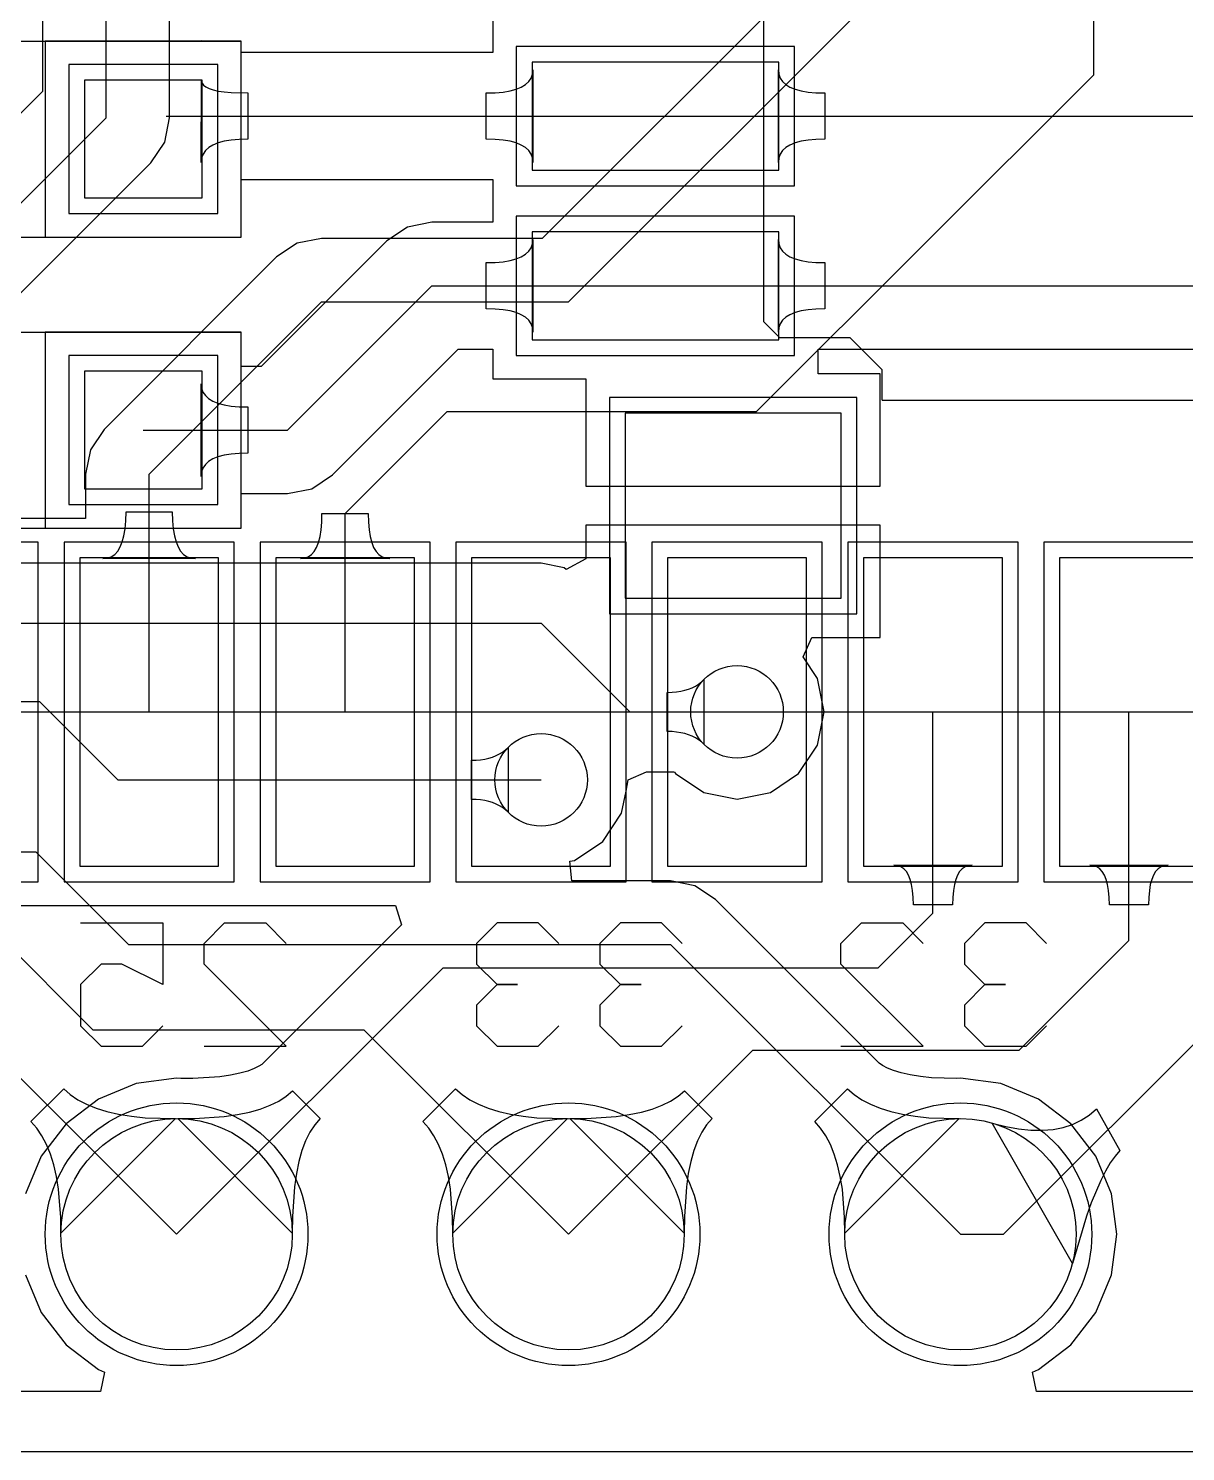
# Model space of a CAD drawing. Header units: millimetres. Extents: x 54.7 to 132.3, y 69.9 to 97.5.
# Drawn here: x 107.42 to 114.92, y 69.91 to 79.14 of the extents above; entities that cross this region are included whole.
import ezdxf

# ---------------------------------------------------------------- set-up
doc = ezdxf.new("R2010")
doc.units = ezdxf.units.MM
for name, color, linetype in [('BottomLayer', 5, 'Continuous'), ('BottomOverlay', 54, 'Continuous'), ('BottomPaste', 16, 'Continuous'), ('BottomSolder', 6, 'Continuous'), ('KeepOutLayer', 6, 'Continuous'), ('MultiLayer', 9, 'Continuous'), ('TopLayer', 1, 'Continuous'), ('TopOverlay', 2, 'Continuous'), ('TopPaste', 8, 'Continuous'), ('TopSolder', 216, 'Continuous')]:
    doc.layers.add(name, color=color, linetype=linetype)

# ---------------------------------------------------------------- blocks, each defined once
blk = doc.blocks.new('ESP32_WROVER_B_3')
at = {"layer": 'BottomLayer'}
for p, q in [((-1, -5.9), (-1, -6.8)), ((1, -5.9), (-1, -5.9)), ((1, -6.8), (1, -5.9)), ((-1, -6.8), (1, -6.8)), ((-1, -7.17), (-1, -8.07)), ((1, -7.17), (-1, -7.17)), ((1, -8.07), (1, -7.17)), ((-1, -8.07), (1, -8.07)), ((-1, -8.44), (-1, -9.34)), ((1, -8.44), (-1, -8.44)), ((1, -9.34), (1, -8.44)), ((-1, -9.34), (1, -9.34)), ((-1, -9.71), (-1, -10.61)), ((1, -9.71), (-1, -9.71)), ((1, -10.61), (1, -9.71)), ((-1, -10.61), (1, -10.61)), ((-1, -10.98), (-1, -11.88)), ((1, -10.98), (-1, -10.98)), ((1, -11.88), (1, -10.98)), ((-1, -11.88), (1, -11.88)), ((-1, -12.25), (-1, -13.15)), ((1, -12.25), (-1, -12.25)), ((1, -13.15), (1, -12.25))]:
    blk.add_line(p, q, dxfattribs=at)
at = {"layer": 'BottomOverlay'}
blk.add_line((0, 1.1), (0, -30.35), dxfattribs=at)
at = {"layer": 'BottomPaste'}
for p, q in [((-1, -5.9), (-1, -6.8)), ((1, -5.9), (-1, -5.9)), ((1, -6.8), (1, -5.9)), ((-1, -6.8), (1, -6.8)), ((-1, -7.17), (-1, -8.07)), ((1, -7.17), (-1, -7.17)), ((1, -8.07), (1, -7.17)), ((-1, -8.07), (1, -8.07)), ((-1, -8.44), (-1, -9.34)), ((1, -8.44), (-1, -8.44)), ((1, -9.34), (1, -8.44)), ((-1, -9.34), (1, -9.34)), ((-1, -9.71), (-1, -10.61)), ((1, -9.71), (-1, -9.71)), ((1, -10.61), (1, -9.71)), ((-1, -10.61), (1, -10.61)), ((-1, -10.98), (-1, -11.88)), ((1, -10.98), (-1, -10.98)), ((1, -11.88), (1, -10.98)), ((-1, -11.88), (1, -11.88)), ((-1, -12.25), (-1, -13.15)), ((1, -12.25), (-1, -12.25)), ((1, -13.15), (1, -12.25))]:
    blk.add_line(p, q, dxfattribs=at)
at = {"layer": 'BottomSolder'}
for p, q in [((-1.1016, -4.5284), (-1.1016, -5.6316)), ((1.1016, -5.6316), (1.1016, -4.5284)), ((-1.1016, -5.6316), (1.1016, -5.6316)), ((-1.1016, -5.7984), (-1.1016, -6.9016)), ((1.1016, -5.7984), (-1.1016, -5.7984)), ((1.1016, -6.9016), (1.1016, -5.7984)), ((-1.1016, -6.9016), (1.1016, -6.9016)), ((-1.1016, -7.0684), (-1.1016, -8.1716)), ((1.1016, -7.0684), (-1.1016, -7.0684)), ((1.1016, -8.1716), (1.1016, -7.0684)), ((-1.1016, -8.1716), (1.1016, -8.1716)), ((-1.1016, -8.3384), (-1.1016, -9.4416)), ((1.1016, -8.3384), (-1.1016, -8.3384)), ((1.1016, -9.4416), (1.1016, -8.3384)), ((-1.1016, -9.4416), (1.1016, -9.4416)), ((-1.1016, -9.6084), (-1.1016, -10.7116)), ((1.1016, -9.6084), (-1.1016, -9.6084)), ((1.1016, -10.7116), (1.1016, -9.6084)), ((-1.1016, -10.7116), (1.1016, -10.7116)), ((-1.1016, -10.8784), (-1.1016, -11.9816)), ((1.1016, -10.8784), (-1.1016, -10.8784)), ((1.1016, -11.9816), (1.1016, -10.8784)), ((-1.1016, -11.9816), (1.1016, -11.9816)), ((-1.1016, -12.1484), (-1.1016, -13.2516)), ((1.1016, -12.1484), (-1.1016, -12.1484)), ((1.1016, -13.2516), (1.1016, -12.1484))]:
    blk.add_line(p, q, dxfattribs=at)
blk = doc.blocks.new('TFC____8')
at = {"layer": 'TopLayer'}
for p, q in [((-5.2406, -5.608), (-6.8406, -5.608)), ((-6.8406, -5.608), (-6.8406, -6.308)), ((-5.2406, -6.308), (-5.2406, -5.608)), ((-6.8406, -6.308), (-5.2406, -6.308)), ((-5.2406, -6.708), (-6.8406, -6.708)), ((-6.8406, -6.708), (-6.8406, -7.408)), ((-5.2406, -7.408), (-5.2406, -6.708)), ((-6.8406, -7.408), (-5.2406, -7.408)), ((-4.8372, -7.8836), (-6.2372, -7.8836)), ((-6.2372, -7.8836), (-6.2372, -9.0836)), ((-4.8372, -9.0836), (-4.8372, -7.8836)), ((-6.2372, -9.0836), (-4.8372, -9.0836))]:
    blk.add_line(p, q, dxfattribs=at)
at = {"layer": 'TopOverlay'}
for p, q in [((-5.3386, -7.2928), (-5.3386, 5.4072)), ((-5.3386, -7.2928), (-5.237, -7.3944)), ((-5.237, -7.3944), (-4.7798, -7.3944)), ((-4.7798, -7.3944), (-4.572, -7.6022)), ((-4.572, -7.8008), (-4.572, -7.6022)), ((-4.572, -7.8008), (7.3106, -7.8008))]:
    blk.add_line(p, q, dxfattribs=at)
at = {"layer": 'TopPaste'}
for p, q in [((-5.2406, -5.608), (-6.8406, -5.608)), ((-6.8406, -5.608), (-6.8406, -6.308)), ((-5.2406, -6.308), (-5.2406, -5.608)), ((-6.8406, -6.308), (-5.2406, -6.308)), ((-5.2406, -6.708), (-6.8406, -6.708)), ((-6.8406, -6.708), (-6.8406, -7.408)), ((-5.2406, -7.408), (-5.2406, -6.708)), ((-6.8406, -7.408), (-5.2406, -7.408)), ((-4.8372, -7.8836), (-6.2372, -7.8836)), ((-6.2372, -7.8836), (-6.2372, -9.0836)), ((-4.8372, -9.0836), (-4.8372, -7.8836)), ((-6.2372, -9.0836), (-4.8372, -9.0836))]:
    blk.add_line(p, q, dxfattribs=at)
at = {"layer": 'TopSolder'}
for p, q in [((-5.139, -5.5064), (-6.9422, -5.5064)), ((-6.9422, -5.5064), (-6.9422, -6.4096)), ((-5.139, -6.4096), (-5.139, -5.5064)), ((-6.9422, -6.4096), (-5.139, -6.4096)), ((-5.139, -6.6064), (-6.9422, -6.6064)), ((-6.9422, -6.6064), (-6.9422, -7.5096)), ((-5.139, -7.5096), (-5.139, -6.6064)), ((-6.9422, -7.5096), (-5.139, -7.5096)), ((-4.7356, -7.782), (-6.3388, -7.782)), ((-6.3388, -7.782), (-6.3388, -9.1852)), ((-4.7356, -9.1852), (-4.7356, -7.782)), ((-6.3388, -9.1852), (-4.7356, -9.1852))]:
    blk.add_line(p, q, dxfattribs=at)
blk = doc.blocks.new('R0603_24')
at = {"layer": 'TopLayer'}
for p, q in [((-1.0795, 0.381), (-1.0795, -0.381)), ((-0.3175, 0.381), (-1.0795, 0.381)), ((-0.3175, -0.381), (-0.3175, 0.381)), ((0.3175, 0.381), (0.3175, -0.381)), ((1.0795, 0.381), (0.3175, 0.381)), ((1.0795, -0.381), (1.0795, 0.381)), ((-1.0795, -0.381), (-0.3175, -0.381)), ((0.3175, -0.381), (1.0795, -0.381))]:
    blk.add_line(p, q, dxfattribs=at)
at = {"layer": 'TopOverlay'}
for p, q in [((-1.3335, 0.635), (-1.3335, -0.635)), ((1.3335, 0.635), (-1.3335, 0.635)), ((1.3335, 0.635), (1.3335, -0.635)), ((1.3335, -0.635), (-1.3335, -0.635))]:
    blk.add_line(p, q, dxfattribs=at)
at = {"layer": 'TopPaste'}
for p, q in [((-1.0795, 0.381), (-1.0795, -0.381)), ((-0.3175, 0.381), (-1.0795, 0.381)), ((-0.3175, -0.381), (-0.3175, 0.381)), ((0.3175, 0.381), (0.3175, -0.381)), ((1.0795, 0.381), (0.3175, 0.381)), ((1.0795, -0.381), (1.0795, 0.381)), ((-1.0795, -0.381), (-0.3175, -0.381)), ((0.3175, -0.381), (1.0795, -0.381))]:
    blk.add_line(p, q, dxfattribs=at)
at = {"layer": 'TopSolder'}
for p, q in [((-1.1811, 0.4826), (-1.1811, -0.4826)), ((-0.2159, 0.4826), (-1.1811, 0.4826)), ((-0.2159, -0.4826), (-0.2159, 0.4826)), ((0.2159, 0.4826), (0.2159, -0.4826)), ((1.1811, 0.4826), (0.2159, 0.4826)), ((1.1811, -0.4826), (1.1811, 0.4826)), ((-1.1811, -0.4826), (-0.2159, -0.4826)), ((0.2159, -0.4826), (1.1811, -0.4826))]:
    blk.add_line(p, q, dxfattribs=at)
blk = doc.blocks.new('R0603_25')
at = {"layer": 'TopLayer'}
for p, q in [((-1.0795, 0.381), (-1.0795, -0.381)), ((-0.3175, 0.381), (-1.0795, 0.381)), ((-0.3175, -0.381), (-0.3175, 0.381)), ((0.3175, 0.381), (0.3175, -0.381)), ((1.0795, 0.381), (0.3175, 0.381)), ((1.0795, -0.381), (1.0795, 0.381)), ((-1.0795, -0.381), (-0.3175, -0.381)), ((0.3175, -0.381), (1.0795, -0.381))]:
    blk.add_line(p, q, dxfattribs=at)
at = {"layer": 'TopOverlay'}
for p, q in [((-1.3335, 0.635), (-1.3335, -0.635)), ((1.3335, 0.635), (-1.3335, 0.635)), ((1.3335, 0.635), (1.3335, -0.635)), ((1.3335, -0.635), (-1.3335, -0.635))]:
    blk.add_line(p, q, dxfattribs=at)
at = {"layer": 'TopPaste'}
for p, q in [((-1.0795, 0.381), (-1.0795, -0.381)), ((-0.3175, 0.381), (-1.0795, 0.381)), ((-0.3175, -0.381), (-0.3175, 0.381)), ((0.3175, 0.381), (0.3175, -0.381)), ((1.0795, 0.381), (0.3175, 0.381)), ((1.0795, -0.381), (1.0795, 0.381)), ((-1.0795, -0.381), (-0.3175, -0.381)), ((0.3175, -0.381), (1.0795, -0.381))]:
    blk.add_line(p, q, dxfattribs=at)
at = {"layer": 'TopSolder'}
for p, q in [((-1.1811, 0.4826), (-1.1811, -0.4826)), ((-0.2159, 0.4826), (-1.1811, 0.4826)), ((-0.2159, -0.4826), (-0.2159, 0.4826)), ((0.2159, 0.4826), (0.2159, -0.4826)), ((1.1811, 0.4826), (0.2159, 0.4826)), ((1.1811, -0.4826), (1.1811, 0.4826)), ((-1.1811, -0.4826), (-0.2159, -0.4826)), ((0.2159, -0.4826), (1.1811, -0.4826))]:
    blk.add_line(p, q, dxfattribs=at)
blk = doc.blocks.new('HDR1X12_36')
at = {"layer": 'BottomLayer'}
for centre in [(12.7, 0), (15.24, 0), (17.78, 0)]:
    blk.add_circle(centre, 0.75, dxfattribs=at)
at = {"layer": 'BottomSolder'}
for centre in [(12.7, 0), (15.24, 0), (17.78, 0)]:
    blk.add_circle(centre, 0.8516, dxfattribs=at)
at = {"layer": 'MultiLayer'}
for centre in [(12.7, 0), (15.24, 0), (17.78, 0)]:
    blk.add_circle(centre, 0.75, dxfattribs=at)
at = {"layer": 'TopLayer'}
for centre in [(12.7, 0), (15.24, 0), (17.78, 0)]:
    blk.add_circle(centre, 0.75, dxfattribs=at)
at = {"layer": 'TopSolder'}
for centre in [(12.7, 0), (15.24, 0), (17.78, 0)]:
    blk.add_circle(centre, 0.8516, dxfattribs=at)

msp = doc.modelspace()

# ---------------------------------------------------------------- linework, layer by layer
at = {"layer": 'BottomLayer'}
for p, q in [((114.3254, 78.8416), (114.3254, 81.8896)), ((113.2531, 80.2822), (110.7512, 77.7803)), ((110.9218, 77.3684), (113.665, 80.1116)), ((107.5127, 79.9084), (107.5127, 78.7328)), ((107.9246, 78.5622), (107.9246, 79.9084)), ((108.3365, 78.5622), (108.3365, 79.7378)), ((112.141, 76.6572), (114.3254, 78.8416)), ((107.5127, 78.7328), (105.3727, 76.5929)), ((105.664, 76.3016), (107.9246, 78.5622)), ((108.3052, 78.4046), (108.3365, 78.5622)), ((108.2159, 78.2709), (108.3052, 78.4046)), ((106.0759, 76.131), (108.2159, 78.2709)), ((109.164, 77.749), (109.0303, 77.6597)), ((109.3216, 77.7803), (109.164, 77.749)), ((110.7512, 77.7803), (109.3216, 77.7803)), ((109.0303, 77.6597), (107.9127, 76.5421)), ((108.204, 76.2508), (109.3216, 77.3684)), ((109.3216, 77.3684), (110.9218, 77.3684)), ((109.474, 75.9968), (110.1344, 76.6572)), ((110.1344, 76.6572), (112.141, 76.6572)), ((107.9127, 76.5421), (107.8234, 76.4084)), ((107.8234, 76.4084), (107.7921, 76.2508)), ((107.7921, 76.2508), (107.7921, 75.964)), ((108.204, 74.71), (108.204, 76.2508)), ((107.7921, 75.964), (107.061, 75.964)), ((108.048, 75.8979), (108.0525, 75.9494)), ((108.0525, 75.9494), (108.054, 76.007)), ((108.054, 76.007), (108.354, 76.007)), ((108.354, 76.007), (108.3555, 75.9494)), ((108.3555, 75.9494), (108.36, 75.8979)), ((109.3184, 75.8914), (109.3226, 75.9412)), ((109.3226, 75.9412), (109.324, 75.9968)), ((109.324, 75.9968), (109.624, 75.9968)), ((109.474, 74.71), (109.474, 75.9968)), ((109.624, 75.9968), (109.6254, 75.9412)), ((109.6254, 75.9412), (109.6296, 75.8914)), ((108.03, 75.813), (108.0405, 75.8524)), ((108.0405, 75.8524), (108.048, 75.8979)), ((108.36, 75.8979), (108.3675, 75.8524)), ((108.3675, 75.8524), (108.378, 75.813)), ((109.3016, 75.8093), (109.3114, 75.8474)), ((109.3114, 75.8474), (109.3184, 75.8914)), ((109.6296, 75.8914), (109.6366, 75.8474)), ((109.6366, 75.8474), (109.6464, 75.8093)), ((107.9805, 75.7312), (108, 75.7524)), ((108, 75.7524), (108.0165, 75.7797)), ((108.0165, 75.7797), (108.03, 75.813)), ((108.378, 75.813), (108.3915, 75.7797)), ((108.3915, 75.7797), (108.408, 75.7524)), ((108.408, 75.7524), (108.4275, 75.7312)), ((109.2737, 75.7508), (109.289, 75.7771)), ((109.289, 75.7771), (109.3016, 75.8093)), ((109.6464, 75.8093), (109.659, 75.7771)), ((109.659, 75.7771), (109.6743, 75.7508)), ((107.904, 75.7039), (107.9325, 75.7069)), ((108.504, 75.7039), (107.904, 75.7039)), ((107.9325, 75.7069), (107.958, 75.716)), ((107.958, 75.716), (107.9805, 75.7312)), ((108.4275, 75.7312), (108.45, 75.716)), ((108.45, 75.716), (108.4755, 75.7069)), ((108.4755, 75.7069), (108.504, 75.7039)), ((109.1842, 75.7039), (109.2107, 75.7068)), ((109.7638, 75.7039), (109.1842, 75.7039)), ((109.2107, 75.7068), (109.2345, 75.7156)), ((109.2345, 75.7156), (109.2555, 75.7303)), ((109.2555, 75.7303), (109.2737, 75.7508)), ((109.6743, 75.7508), (109.6925, 75.7303)), ((109.6925, 75.7303), (109.7135, 75.7156)), ((109.7135, 75.7156), (109.7373, 75.7068)), ((109.7373, 75.7068), (109.7638, 75.7039)), ((113.284, 73.406), (113.284, 74.71)), ((114.554, 73.2282), (114.554, 74.71)), ((113.0541, 73.7135), (113.03, 73.7161)), ((113.03, 73.7161), (113.538, 73.7161)), ((113.0757, 73.7058), (113.0541, 73.7135)), ((113.0948, 73.693), (113.0757, 73.7058)), ((113.1113, 73.675), (113.0948, 73.693)), ((113.1252, 73.6518), (113.1113, 73.675)), ((113.1367, 73.6236), (113.1252, 73.6518)), ((113.4428, 73.6518), (113.4313, 73.6236)), ((113.4567, 73.675), (113.4428, 73.6518)), ((113.4732, 73.693), (113.4567, 73.675)), ((113.4923, 73.7058), (113.4732, 73.693)), ((113.5139, 73.7135), (113.4923, 73.7058)), ((113.538, 73.7161), (113.5139, 73.7135)), ((114.3241, 73.7135), (114.3, 73.7161)), ((114.3, 73.7161), (114.808, 73.7161)), ((114.3457, 73.7058), (114.3241, 73.7135)), ((114.3648, 73.693), (114.3457, 73.7058)), ((114.3813, 73.675), (114.3648, 73.693)), ((114.3953, 73.6518), (114.3813, 73.675)), ((114.4067, 73.6236), (114.3953, 73.6518)), ((114.7127, 73.6518), (114.7013, 73.6236)), ((114.7267, 73.675), (114.7127, 73.6518)), ((114.7432, 73.693), (114.7267, 73.675)), ((114.7623, 73.7058), (114.7432, 73.693)), ((114.7839, 73.7135), (114.7623, 73.7058)), ((114.808, 73.7161), (114.7839, 73.7135)), ((113.1456, 73.5901), (113.1367, 73.6236)), ((113.1519, 73.5516), (113.1456, 73.5901)), ((113.1557, 73.5079), (113.1519, 73.5516)), ((113.4161, 73.5516), (113.4123, 73.5079)), ((113.4224, 73.5901), (113.4161, 73.5516)), ((113.4313, 73.6236), (113.4224, 73.5901)), ((114.4156, 73.5901), (114.4067, 73.6236)), ((114.4219, 73.5516), (114.4156, 73.5901)), ((114.4257, 73.5079), (114.4219, 73.5516)), ((114.6861, 73.5516), (114.6823, 73.5079)), ((114.6924, 73.5901), (114.6861, 73.5516)), ((114.7013, 73.6236), (114.6924, 73.5901)), ((107.061, 73.456), (109.8016, 73.456)), ((109.8016, 73.456), (109.8402, 73.329)), ((113.157, 73.459), (113.1557, 73.5079)), ((113.411, 73.459), (113.157, 73.459)), ((113.4123, 73.5079), (113.411, 73.459)), ((114.427, 73.459), (114.4257, 73.5079)), ((114.681, 73.459), (114.427, 73.459)), ((114.6823, 73.5079), (114.681, 73.459)), ((112.9284, 73.0504), (113.284, 73.406)), ((113.7412, 71.3232), (115.824, 73.406)), ((109.8343, 73.3251), (108.934, 72.4247)), ((109.8402, 73.329), (109.8343, 73.3251)), ((113.8428, 72.517), (114.554, 73.2282)), ((108.3818, 71.3232), (110.109, 73.0504)), ((110.109, 73.0504), (112.9284, 73.0504)), ((110.9218, 71.3232), (112.1156, 72.517)), ((112.1156, 72.517), (113.8428, 72.517)), ((108.663, 72.3448), (108.4873, 72.3329)), ((108.731, 72.3546), (108.663, 72.3448)), ((108.7923, 72.3673), (108.731, 72.3546)), ((108.8434, 72.3817), (108.7923, 72.3673)), ((108.8843, 72.3971), (108.8434, 72.3817)), ((108.9149, 72.4123), (108.8843, 72.3971)), ((108.934, 72.4247), (108.9149, 72.4123)), ((108.1197, 72.3014), (107.8755, 72.2002)), ((108.3818, 72.3359), (108.1197, 72.3014)), ((108.4089, 72.3323), (108.3818, 72.3359)), ((108.4873, 72.3329), (108.4089, 72.3323)), ((109.0919, 72.2185), (109.1329, 72.2539)), ((109.1329, 72.2539), (109.3125, 72.0743)), ((111.6319, 72.2185), (111.6729, 72.2539)), ((111.6729, 72.2539), (111.8525, 72.0743)), ((107.8755, 72.2002), (107.6657, 72.0393)), ((108.9245, 72.1355), (108.9877, 72.1594)), ((108.9877, 72.1594), (109.0435, 72.187)), ((109.0435, 72.187), (109.0919, 72.2185)), ((111.4645, 72.1355), (111.5277, 72.1594)), ((111.5277, 72.1594), (111.5835, 72.187)), ((111.5835, 72.187), (111.6319, 72.2185)), ((108.3893, 72.0732), (108.497, 72.074)), ((109.1318, 71.3307), (108.3893, 72.0732)), ((108.497, 72.074), (108.6903, 72.0871)), ((108.6903, 72.0871), (108.7758, 72.0994)), ((108.7758, 72.0994), (108.8538, 72.1156)), ((108.8538, 72.1156), (108.9245, 72.1355)), ((109.3125, 72.0743), (109.2771, 72.0333)), ((110.9293, 72.0732), (111.037, 72.074)), ((111.6718, 71.3307), (110.9293, 72.0732)), ((111.037, 72.074), (111.2303, 72.0871)), ((111.2303, 72.0871), (111.3158, 72.0994)), ((111.3158, 72.0994), (111.3938, 72.1156)), ((111.3938, 72.1156), (111.4645, 72.1355)), ((111.8525, 72.0743), (111.8171, 72.0333)), ((114.189, 72.0357), (114.245, 72.0625)), ((114.245, 72.0625), (114.2963, 72.0962)), ((114.2963, 72.0962), (114.3429, 72.137)), ((114.3429, 72.137), (114.4957, 71.8656)), ((107.6657, 72.0393), (107.5048, 71.8295)), ((109.2456, 71.9849), (109.218, 71.9291)), ((109.2771, 72.0333), (109.2456, 71.9849)), ((111.7856, 71.9849), (111.758, 71.9291)), ((111.8171, 72.0333), (111.7856, 71.9849)), ((114.1872, 71.1329), (113.6666, 72.0447)), ((113.6666, 72.0447), (113.7552, 72.0224)), ((113.7552, 72.0224), (113.8392, 72.0071)), ((113.8392, 72.0071), (113.9185, 71.9988)), ((113.9185, 71.9988), (113.9931, 71.9975)), ((113.9931, 71.9975), (114.0631, 72.0032)), ((114.0631, 72.0032), (114.1284, 72.016)), ((114.1284, 72.016), (114.189, 72.0357)), ((109.218, 71.9291), (109.1941, 71.8659)), ((111.758, 71.9291), (111.7341, 71.8659)), ((107.5048, 71.8295), (107.4036, 71.5853)), ((109.1742, 71.7952), (109.158, 71.7172)), ((109.1941, 71.8659), (109.1742, 71.7952)), ((111.7142, 71.7952), (111.698, 71.7172)), ((111.7341, 71.8659), (111.7142, 71.7952)), ((114.4329, 71.7858), (114.4018, 71.7335)), ((114.4643, 71.8299), (114.4329, 71.7858)), ((114.4957, 71.8656), (114.4643, 71.8299)), ((109.158, 71.7172), (109.1457, 71.6317)), ((111.698, 71.7172), (111.6857, 71.6317)), ((114.4018, 71.7335), (114.3707, 71.6727)), ((109.1457, 71.6317), (109.1326, 71.4384)), ((111.6857, 71.6317), (111.6726, 71.4384)), ((114.3707, 71.6727), (114.309, 71.5262)), ((114.309, 71.5262), (114.2784, 71.4404)), ((109.1326, 71.4384), (109.1318, 71.3307)), ((111.6726, 71.4384), (111.6718, 71.3307)), ((114.2784, 71.4404), (114.1872, 71.1329)), ((113.4618, 71.3232), (113.7412, 71.3232)), ((107.4036, 71.0611), (107.5048, 70.8169)), ((107.5048, 70.8169), (107.6657, 70.6071)), ((107.6657, 70.6071), (107.8755, 70.4462)), ((107.8755, 70.4462), (107.9144, 70.4301)), ((107.9144, 70.4301), (107.8891, 70.3031)), ((107.8891, 70.3031), (106.3345, 70.3031))]:
    msp.add_line(p, q, dxfattribs=at)
for centre in [(112.014, 74.71), (110.744, 74.2696)]:
    msp.add_circle(centre, 0.3, dxfattribs=at)
at = {"layer": 'BottomOverlay'}
for p, q in [((107.7601, 73.3421), (108.2933, 73.3421)), ((108.2933, 73.3421), (108.2933, 72.9423)), ((108.5598, 73.2089), (108.6931, 73.3421)), ((108.6931, 73.3421), (108.9597, 73.3421)), ((108.9597, 73.3421), (109.093, 73.2089)), ((110.4588, 73.3421), (110.3255, 73.2089)), ((110.7254, 73.3421), (110.4588, 73.3421)), ((110.8587, 73.2089), (110.7254, 73.3421)), ((111.2585, 73.3421), (111.1252, 73.2089)), ((111.5251, 73.3421), (111.2585, 73.3421)), ((111.6584, 73.2089), (111.5251, 73.3421)), ((112.6877, 73.2089), (112.821, 73.3421)), ((112.821, 73.3421), (113.0876, 73.3421)), ((113.0876, 73.3421), (113.2209, 73.2089)), ((113.6207, 73.3421), (113.4874, 73.2089)), ((113.8873, 73.3421), (113.6207, 73.3421)), ((114.0206, 73.2089), (113.8873, 73.3421)), ((108.5598, 73.0756), (108.5598, 73.2089)), ((110.3255, 73.2089), (110.3255, 73.0756)), ((111.1252, 73.2089), (111.1252, 73.0756)), ((112.6877, 73.0756), (112.6877, 73.2089)), ((113.4874, 73.2089), (113.4874, 73.0756)), ((107.8934, 73.0756), (107.7601, 72.9423)), ((108.0267, 73.0756), (107.8934, 73.0756)), ((108.2933, 72.9423), (108.0267, 73.0756)), ((109.093, 72.5424), (108.5598, 73.0756)), ((110.3255, 73.0756), (110.4588, 72.9423)), ((111.1252, 73.0756), (111.2585, 72.9423)), ((113.2209, 72.5424), (112.6877, 73.0756)), ((113.4874, 73.0756), (113.6207, 72.9423)), ((107.7601, 72.9423), (107.7601, 72.6757)), ((110.4588, 72.9423), (110.3255, 72.809)), ((110.4588, 72.9423), (110.5921, 72.9423)), ((110.5921, 72.9423), (110.4588, 72.9423)), ((111.2585, 72.9423), (111.1252, 72.809)), ((111.2585, 72.9423), (111.3918, 72.9423)), ((111.3918, 72.9423), (111.2585, 72.9423)), ((113.6207, 72.9423), (113.4874, 72.809)), ((113.6207, 72.9423), (113.754, 72.9423)), ((113.754, 72.9423), (113.6207, 72.9423)), ((110.3255, 72.809), (110.3255, 72.6757)), ((111.1252, 72.809), (111.1252, 72.6757)), ((113.4874, 72.809), (113.4874, 72.6757)), ((107.7601, 72.6757), (107.8934, 72.5424)), ((108.16, 72.5424), (108.2933, 72.6757)), ((110.3255, 72.6757), (110.4588, 72.5424)), ((110.7254, 72.5424), (110.8587, 72.6757)), ((111.1252, 72.6757), (111.2585, 72.5424)), ((111.5251, 72.5424), (111.6584, 72.6757)), ((113.4874, 72.6757), (113.6207, 72.5424)), ((113.8873, 72.5424), (114.0206, 72.6757)), ((107.8934, 72.5424), (108.16, 72.5424)), ((108.5598, 72.5424), (109.093, 72.5424)), ((110.4588, 72.5424), (110.7254, 72.5424)), ((111.2585, 72.5424), (111.5251, 72.5424)), ((112.6877, 72.5424), (113.2209, 72.5424)), ((113.6207, 72.5424), (113.8873, 72.5424))]:
    msp.add_line(p, q, dxfattribs=at)
at = {"layer": 'KeepOutLayer'}
msp.add_line((87.7686, 69.9146), (130.1496, 69.9146), dxfattribs=at)
at = {"layer": 'MultiLayer'}
for centre in [(112.014, 74.71), (110.744, 74.2696)]:
    msp.add_circle(centre, 0.3, dxfattribs=at)
at = {"layer": 'TopLayer'}
for p, q in [((110.4312, 79.2613), (110.4312, 78.9851)), ((108.5354, 79.0593), (107.5309, 79.0593)), ((107.5309, 79.0593), (107.5309, 77.7893)), ((108.5453, 79.0612), (108.5354, 79.0593)), ((108.5547, 79.0593), (108.5453, 79.0612)), ((108.8009, 79.0593), (108.5547, 79.0593)), ((108.8009, 78.9851), (108.8009, 79.0593)), ((110.4312, 78.9851), (108.8009, 78.9851)), ((108.5408, 78.2732), (108.5439, 78.8023)), ((108.5439, 78.8023), (108.5469, 78.7872)), ((110.664, 78.7967), (110.6792, 78.8192)), ((110.6792, 78.8192), (110.6883, 78.8447)), ((110.6883, 78.8447), (110.6913, 78.8732)), ((110.6913, 78.8732), (110.6913, 78.2732)), ((112.2821, 78.2732), (112.2821, 78.8732)), ((112.2821, 78.8732), (112.2851, 78.8447)), ((112.2851, 78.8447), (112.2941, 78.8192)), ((112.2941, 78.8192), (112.3091, 78.7967)), ((108.5469, 78.7872), (108.5559, 78.7738)), ((108.5559, 78.7738), (108.5709, 78.7619)), ((108.5709, 78.7619), (108.5919, 78.7517)), ((108.5919, 78.7517), (108.6189, 78.743)), ((108.6189, 78.743), (108.6519, 78.7358)), ((108.6519, 78.7358), (108.6909, 78.7303)), ((108.6909, 78.7303), (108.7359, 78.7264)), ((108.7359, 78.7264), (108.8439, 78.7232)), ((108.8439, 78.7232), (108.8439, 78.4232)), ((110.3882, 78.7232), (110.4458, 78.7247)), ((110.3882, 78.4232), (110.3882, 78.7232)), ((110.4458, 78.7247), (110.4973, 78.7292)), ((110.4973, 78.7292), (110.5428, 78.7367)), ((110.5428, 78.7367), (110.5822, 78.7472)), ((110.5822, 78.7472), (110.6155, 78.7607)), ((110.6155, 78.7607), (110.6428, 78.7772)), ((110.6428, 78.7772), (110.664, 78.7967)), ((112.3091, 78.7967), (112.3301, 78.7772)), ((112.3301, 78.7772), (112.3571, 78.7607)), ((112.3571, 78.7607), (112.3901, 78.7472)), ((112.3901, 78.7472), (112.4291, 78.7367)), ((112.4291, 78.7367), (112.4741, 78.7292)), ((112.4741, 78.7292), (112.5251, 78.7247)), ((112.5251, 78.7247), (112.5821, 78.7232)), ((112.5821, 78.7232), (112.5821, 78.4232)), ((108.3148, 78.5732), (111.4852, 78.5732)), ((111.4852, 78.5732), (115.4032, 78.5732)), ((108.5684, 78.3497), (108.5532, 78.3272)), ((108.5897, 78.3692), (108.5684, 78.3497)), ((108.617, 78.3857), (108.5897, 78.3692)), ((108.6503, 78.3992), (108.617, 78.3857)), ((108.6897, 78.4097), (108.6503, 78.3992)), ((108.735, 78.4172), (108.6897, 78.4097)), ((108.7864, 78.4217), (108.735, 78.4172)), ((108.8439, 78.4232), (108.7864, 78.4217)), ((110.4458, 78.4217), (110.3882, 78.4232)), ((110.4973, 78.4172), (110.4458, 78.4217)), ((110.5428, 78.4097), (110.4973, 78.4172)), ((110.5822, 78.3992), (110.5428, 78.4097)), ((110.6155, 78.3857), (110.5822, 78.3992)), ((110.6428, 78.3692), (110.6155, 78.3857)), ((110.664, 78.3497), (110.6428, 78.3692)), ((110.6792, 78.3272), (110.664, 78.3497)), ((112.3091, 78.3497), (112.2941, 78.3272)), ((112.3301, 78.3692), (112.3091, 78.3497)), ((112.3571, 78.3857), (112.3301, 78.3692)), ((112.3901, 78.3992), (112.3571, 78.3857)), ((112.4291, 78.4097), (112.3901, 78.3992)), ((112.4741, 78.4172), (112.4291, 78.4097)), ((112.5251, 78.4217), (112.4741, 78.4172)), ((112.5821, 78.4232), (112.5251, 78.4217)), ((108.544, 78.3017), (108.5408, 78.2732)), ((108.5532, 78.3272), (108.544, 78.3017)), ((110.6883, 78.3017), (110.6792, 78.3272)), ((110.6913, 78.2732), (110.6883, 78.3017)), ((112.2851, 78.3017), (112.2821, 78.2732)), ((112.2941, 78.3272), (112.2851, 78.3017)), ((108.8009, 77.7893), (108.8009, 78.1613)), ((108.8009, 78.1613), (110.4312, 78.1613)), ((110.4312, 78.1613), (110.4312, 77.8851)), ((110.036, 77.8851), (109.8784, 77.8538)), ((110.4312, 77.8851), (110.036, 77.8851)), ((107.5309, 77.7893), (108.8009, 77.7893)), ((109.8784, 77.8538), (109.7447, 77.7645)), ((109.7447, 77.7645), (108.9296, 76.9494)), ((110.6428, 77.6772), (110.664, 77.6967)), ((110.664, 77.6967), (110.6792, 77.7192)), ((110.6792, 77.7192), (110.6883, 77.7447)), ((110.6883, 77.7447), (110.6913, 77.7732)), ((110.6913, 77.7732), (110.6913, 77.1732)), ((112.2821, 77.1732), (112.2821, 77.7732)), ((112.2821, 77.7732), (112.2851, 77.7447)), ((112.2851, 77.7447), (112.2941, 77.7192)), ((112.2941, 77.7192), (112.3091, 77.6967)), ((112.3091, 77.6967), (112.3301, 77.6772)), ((110.3882, 77.6232), (110.4458, 77.6247)), ((110.3882, 77.3232), (110.3882, 77.6232)), ((110.4458, 77.6247), (110.4973, 77.6292)), ((110.4973, 77.6292), (110.5428, 77.6367)), ((110.5428, 77.6367), (110.5822, 77.6472)), ((110.5822, 77.6472), (110.6155, 77.6607)), ((110.6155, 77.6607), (110.6428, 77.6772)), ((112.3301, 77.6772), (112.3571, 77.6607)), ((112.3571, 77.6607), (112.3901, 77.6472)), ((112.3901, 77.6472), (112.4291, 77.6367)), ((112.4291, 77.6367), (112.4741, 77.6292)), ((112.4741, 77.6292), (112.5251, 77.6247)), ((112.5251, 77.6247), (112.5821, 77.6232)), ((112.5821, 77.6232), (112.5821, 77.3232)), ((109.1003, 76.5375), (110.036, 77.4732)), ((110.036, 77.4732), (111.4852, 77.4732)), ((111.4852, 77.4732), (115.5986, 77.4732)), ((110.4458, 77.3217), (110.3882, 77.3232)), ((110.4973, 77.3172), (110.4458, 77.3217)), ((112.5251, 77.3217), (112.4741, 77.3172)), ((112.5821, 77.3232), (112.5251, 77.3217)), ((110.5428, 77.3097), (110.4973, 77.3172)), ((110.5822, 77.2992), (110.5428, 77.3097)), ((110.6155, 77.2857), (110.5822, 77.2992)), ((110.6428, 77.2692), (110.6155, 77.2857)), ((110.664, 77.2497), (110.6428, 77.2692)), ((110.6792, 77.2272), (110.664, 77.2497)), ((112.3091, 77.2497), (112.2941, 77.2272)), ((112.3301, 77.2692), (112.3091, 77.2497)), ((112.3571, 77.2857), (112.3301, 77.2692)), ((112.3901, 77.2992), (112.3571, 77.2857)), ((112.4291, 77.3097), (112.3901, 77.2992)), ((112.4741, 77.3172), (112.4291, 77.3097)), ((108.8009, 77.1725), (107.5309, 77.1725)), ((107.5309, 77.1725), (107.5309, 75.9025)), ((108.8009, 76.9494), (108.8009, 77.1725)), ((110.6883, 77.2017), (110.6792, 77.2272)), ((110.6913, 77.1732), (110.6883, 77.2017)), ((112.2851, 77.2017), (112.2821, 77.1732)), ((112.2941, 77.2272), (112.2851, 77.2017)), ((109.3915, 76.2462), (110.2066, 77.0613)), ((110.2066, 77.0613), (110.4312, 77.0613)), ((110.4312, 77.0613), (110.4312, 76.8692)), ((112.5392, 76.9016), (112.5392, 77.0613)), ((112.5392, 77.0613), (115.5986, 77.0613)), ((108.9296, 76.9494), (108.8009, 76.9494)), ((110.4312, 76.8692), (111.0346, 76.8692)), ((111.0346, 76.8692), (111.0346, 76.1746)), ((112.9426, 76.9016), (112.5392, 76.9016)), ((112.9426, 76.1746), (112.9426, 76.9016)), ((108.5408, 76.2375), (108.5408, 76.8375)), ((108.5408, 76.8375), (108.5438, 76.809)), ((108.5438, 76.809), (108.5529, 76.7835)), ((108.5529, 76.7835), (108.5681, 76.761)), ((108.5681, 76.761), (108.5893, 76.7415)), ((108.5893, 76.7415), (108.6166, 76.725)), ((108.6166, 76.725), (108.6499, 76.7115)), ((108.6499, 76.7115), (108.6893, 76.701)), ((108.6893, 76.701), (108.7348, 76.6935)), ((108.7348, 76.6935), (108.7863, 76.689)), ((108.7863, 76.689), (108.8439, 76.6875)), ((108.8439, 76.6875), (108.8439, 76.3875)), ((108.1659, 76.5375), (109.1003, 76.5375)), ((108.5681, 76.314), (108.5529, 76.2915)), ((108.5893, 76.3335), (108.5681, 76.314)), ((108.6166, 76.35), (108.5893, 76.3335)), ((108.6499, 76.3635), (108.6166, 76.35)), ((108.6893, 76.374), (108.6499, 76.3635)), ((108.7348, 76.3815), (108.6893, 76.374)), ((108.7863, 76.386), (108.7348, 76.3815)), ((108.8439, 76.3875), (108.7863, 76.386)), ((108.5438, 76.266), (108.5408, 76.2375)), ((108.5529, 76.2915), (108.5438, 76.266)), ((109.2579, 76.1569), (109.3915, 76.2462)), ((108.8009, 75.9025), (108.8009, 76.1255)), ((108.8009, 76.1255), (109.1003, 76.1255)), ((109.1003, 76.1255), (109.2579, 76.1569)), ((111.0346, 76.1746), (111.9886, 76.1746)), ((111.9886, 76.1746), (112.9426, 76.1746)), ((107.5309, 75.9025), (108.8009, 75.9025)), ((111.9886, 75.9206), (111.0346, 75.9206)), ((111.0346, 75.9206), (111.0346, 75.7024)), ((112.9426, 75.9206), (111.9886, 75.9206)), ((112.9426, 75.1936), (112.9426, 75.9206)), ((110.744, 75.6741), (102.3874, 75.6741)), ((110.8927, 75.6445), (110.744, 75.6741)), ((111.0346, 75.7024), (110.9076, 75.6345)), ((110.9076, 75.6345), (110.8927, 75.6445)), ((100.5332, 75.2856), (110.744, 75.2856)), ((110.744, 75.2856), (111.3196, 74.71)), ((112.442, 75.0666), (112.4986, 75.1936)), ((112.4986, 75.1936), (112.9426, 75.1936)), ((112.5359, 74.9262), (112.442, 75.0666)), ((112.5789, 74.71), (112.5359, 74.9262)), ((111.5622, 74.837), (111.5927, 74.8378)), ((111.5622, 74.583), (111.5622, 74.837)), ((111.5927, 74.8378), (111.6217, 74.8403)), ((111.6217, 74.8403), (111.6492, 74.8445)), ((111.6492, 74.8445), (111.6752, 74.8503)), ((111.6752, 74.8503), (111.6997, 74.8577)), ((111.6997, 74.8577), (111.7227, 74.8669)), ((111.7227, 74.8669), (111.7442, 74.8777)), ((111.7442, 74.8777), (111.7642, 74.8901)), ((111.7642, 74.8901), (111.7827, 74.9042)), ((111.7827, 74.9042), (111.7998, 74.92)), ((111.7998, 74.92), (111.7998, 74.5)), ((98.8568, 74.7776), (107.4928, 74.7776)), ((107.4928, 74.7776), (108.0008, 74.2696)), ((111.3196, 74.71), (112.014, 74.71)), ((112.5359, 74.4938), (112.5789, 74.71)), ((111.5927, 74.5822), (111.5622, 74.583)), ((111.6217, 74.5797), (111.5927, 74.5822)), ((111.6492, 74.5755), (111.6217, 74.5797)), ((111.6752, 74.5697), (111.6492, 74.5755)), ((111.6997, 74.5623), (111.6752, 74.5697)), ((111.7227, 74.5531), (111.6997, 74.5623)), ((111.7442, 74.5423), (111.7227, 74.5531)), ((110.4942, 74.4497), (110.5127, 74.4638)), ((110.5127, 74.4638), (110.5298, 74.4796)), ((110.5298, 74.4796), (110.5298, 74.0596)), ((111.7642, 74.5299), (111.7442, 74.5423)), ((111.7827, 74.5158), (111.7642, 74.5299)), ((111.7998, 74.5), (111.7827, 74.5158)), ((112.4134, 74.3106), (112.5359, 74.4938)), ((110.2922, 74.3966), (110.3227, 74.3974)), ((110.2922, 74.1426), (110.2922, 74.3966)), ((110.3227, 74.3974), (110.3517, 74.3999)), ((110.3517, 74.3999), (110.3792, 74.4041)), ((110.3792, 74.4041), (110.4052, 74.4099)), ((110.4052, 74.4099), (110.4297, 74.4173)), ((110.4297, 74.4173), (110.4527, 74.4265)), ((110.4527, 74.4265), (110.4742, 74.4373)), ((110.4742, 74.4373), (110.4942, 74.4497)), ((111.3091, 74.2697), (111.428, 74.3215)), ((111.428, 74.3215), (111.5968, 74.3215)), ((111.5968, 74.3215), (111.6016, 74.3208)), ((111.6016, 74.3208), (111.6088, 74.3192)), ((111.6088, 74.3192), (111.6146, 74.3106)), ((111.6146, 74.3106), (111.7978, 74.1881)), ((112.2302, 74.1881), (112.4134, 74.3106)), ((108.0008, 74.2696), (110.744, 74.2696)), ((111.2659, 74.0534), (111.2944, 74.1971)), ((111.2944, 74.1971), (111.3091, 74.2697)), ((111.7978, 74.1881), (112.014, 74.1451)), ((112.014, 74.1451), (112.2302, 74.1881)), ((110.3227, 74.1418), (110.2922, 74.1426)), ((110.3517, 74.1393), (110.3227, 74.1418)), ((110.3792, 74.1351), (110.3517, 74.1393)), ((110.4052, 74.1293), (110.3792, 74.1351)), ((110.4297, 74.1219), (110.4052, 74.1293)), ((110.4527, 74.1127), (110.4297, 74.1219)), ((110.4742, 74.1019), (110.4527, 74.1127)), ((110.4942, 74.0895), (110.4742, 74.1019)), ((110.5127, 74.0754), (110.4942, 74.0895)), ((110.5298, 74.0596), (110.5127, 74.0754)), ((111.1434, 73.8702), (111.2659, 74.0534)), ((110.9602, 73.7477), (111.1434, 73.8702)), ((95.2912, 73.8028), (107.4691, 73.8028)), ((107.4691, 73.8028), (108.0691, 73.2028)), ((110.9298, 73.7417), (110.9602, 73.7477)), ((110.9424, 73.6147), (110.9298, 73.7417)), ((111.5822, 73.6147), (110.9424, 73.6147)), ((111.7398, 73.5834), (111.5822, 73.6147)), ((111.8735, 73.4941), (111.7398, 73.5834)), ((112.9354, 72.4322), (111.8735, 73.4941)), ((107.2397, 73.2488), (107.8397, 72.6488)), ((108.0691, 73.2028), (111.5822, 73.2028)), ((111.5822, 73.2028), (113.4618, 71.3232)), ((107.0102, 72.6948), (108.3818, 71.3232)), ((107.8397, 72.6488), (109.5962, 72.6488)), ((109.5962, 72.6488), (110.9218, 71.3232)), ((112.9563, 72.4179), (112.9354, 72.4322)), ((112.9884, 72.401), (112.9563, 72.4179)), ((113.0289, 72.3845), (112.9884, 72.401)), ((113.0781, 72.3693), (113.0289, 72.3845)), ((113.136, 72.356), (113.0781, 72.3693)), ((113.2026, 72.3453), (113.136, 72.356)), ((113.2746, 72.3378), (113.2026, 72.3453)), ((107.4379, 72.0549), (107.6501, 72.2671)), ((107.6501, 72.2671), (107.6931, 72.2293)), ((109.9779, 72.0549), (110.1901, 72.2671)), ((110.1901, 72.2671), (110.2331, 72.2293)), ((112.5179, 72.0549), (112.7301, 72.2671)), ((112.7301, 72.2671), (112.7731, 72.2293)), ((113.4382, 72.3328), (113.2746, 72.3378)), ((113.4618, 72.3359), (113.4382, 72.3328)), ((113.7239, 72.3014), (113.4618, 72.3359)), ((113.9681, 72.2002), (113.7239, 72.3014)), ((107.6931, 72.2293), (107.7428, 72.1956)), ((107.7428, 72.1956), (107.7989, 72.166)), ((107.7989, 72.166), (107.8615, 72.1405)), ((110.2331, 72.2293), (110.2828, 72.1956)), ((110.2828, 72.1956), (110.3389, 72.166)), ((110.3389, 72.166), (110.4015, 72.1405)), ((112.7731, 72.2293), (112.8228, 72.1956)), ((112.8228, 72.1956), (112.8789, 72.166)), ((112.8789, 72.166), (112.9415, 72.1405)), ((114.1779, 72.0393), (113.9681, 72.2002)), ((108.3743, 72.0732), (107.6318, 71.3307)), ((107.8615, 72.1405), (107.9307, 72.119)), ((107.9307, 72.119), (108.0064, 72.1017)), ((108.0064, 72.1017), (108.0886, 72.0884)), ((108.0886, 72.0884), (108.1773, 72.0792)), ((108.1773, 72.0792), (108.3743, 72.0732)), ((110.9143, 72.0732), (110.1718, 71.3307)), ((110.4015, 72.1405), (110.4707, 72.119)), ((110.4707, 72.119), (110.5464, 72.1017)), ((110.5464, 72.1017), (110.6286, 72.0884)), ((110.6286, 72.0884), (110.7173, 72.0792)), ((110.7173, 72.0792), (110.9143, 72.0732)), ((113.4543, 72.0732), (112.7118, 71.3307)), ((112.9415, 72.1405), (113.0107, 72.119)), ((113.0107, 72.119), (113.0864, 72.1017)), ((113.0864, 72.1017), (113.1686, 72.0884)), ((113.1686, 72.0884), (113.2573, 72.0792)), ((113.2573, 72.0792), (113.4543, 72.0732)), ((107.4757, 72.0119), (107.4379, 72.0549)), ((107.5094, 71.9622), (107.4757, 72.0119)), ((110.0157, 72.0119), (109.9779, 72.0549)), ((110.0494, 71.9622), (110.0157, 72.0119)), ((112.5557, 72.0119), (112.5179, 72.0549)), ((112.5894, 71.9622), (112.5557, 72.0119)), ((114.3388, 71.8295), (114.1779, 72.0393)), ((107.539, 71.9061), (107.5094, 71.9622)), ((107.5645, 71.8435), (107.539, 71.9061)), ((110.079, 71.9061), (110.0494, 71.9622)), ((110.1045, 71.8435), (110.079, 71.9061)), ((112.619, 71.9061), (112.5894, 71.9622)), ((112.6445, 71.8435), (112.619, 71.9061)), ((107.586, 71.7743), (107.5645, 71.8435)), ((110.126, 71.7743), (110.1045, 71.8435)), ((112.666, 71.7743), (112.6445, 71.8435)), ((114.44, 71.5853), (114.3388, 71.8295)), ((107.6033, 71.6986), (107.586, 71.7743)), ((107.6166, 71.6164), (107.6033, 71.6986)), ((110.1433, 71.6986), (110.126, 71.7743)), ((110.1566, 71.6164), (110.1433, 71.6986)), ((112.6833, 71.6986), (112.666, 71.7743)), ((112.6966, 71.6164), (112.6833, 71.6986)), ((107.6308, 71.4325), (107.6166, 71.6164)), ((110.1708, 71.4325), (110.1566, 71.6164)), ((112.7108, 71.4325), (112.6966, 71.6164)), ((114.4745, 71.3232), (114.44, 71.5853)), ((107.6318, 71.3307), (107.6308, 71.4325)), ((110.1718, 71.3307), (110.1708, 71.4325)), ((112.7118, 71.3307), (112.7108, 71.4325)), ((114.44, 71.0611), (114.4745, 71.3232)), ((114.3388, 70.8169), (114.44, 71.0611)), ((114.1779, 70.6071), (114.3388, 70.8169)), ((113.9681, 70.4462), (114.1779, 70.6071)), ((113.9292, 70.4301), (113.9681, 70.4462)), ((113.9545, 70.3031), (113.9292, 70.4301)), ((115.5091, 70.3031), (113.9545, 70.3031))]:
    msp.add_line(p, q, dxfattribs=at)
for centre in [(112.014, 74.71), (110.744, 74.2696)]:
    msp.add_circle(centre, 0.3, dxfattribs=at)

# ---------------------------------------------------------------- block references
for name, p, rotation in [('ESP32_WROVER_B_3', (101.854, 74.71), 90), ('R0603_24', (107.4674, 78.4243), 180), ('R0603_25', (107.4674, 76.5375), 180), ('HDR1X12_36', (126.1618, 71.3232), 180)]:
    msp.add_blockref(name, p, dxfattribs=dict(rotation=rotation))
msp.add_blockref('TFC____8', (117.5258, 84.5312))

doc.saveas('drawing.dxf')
